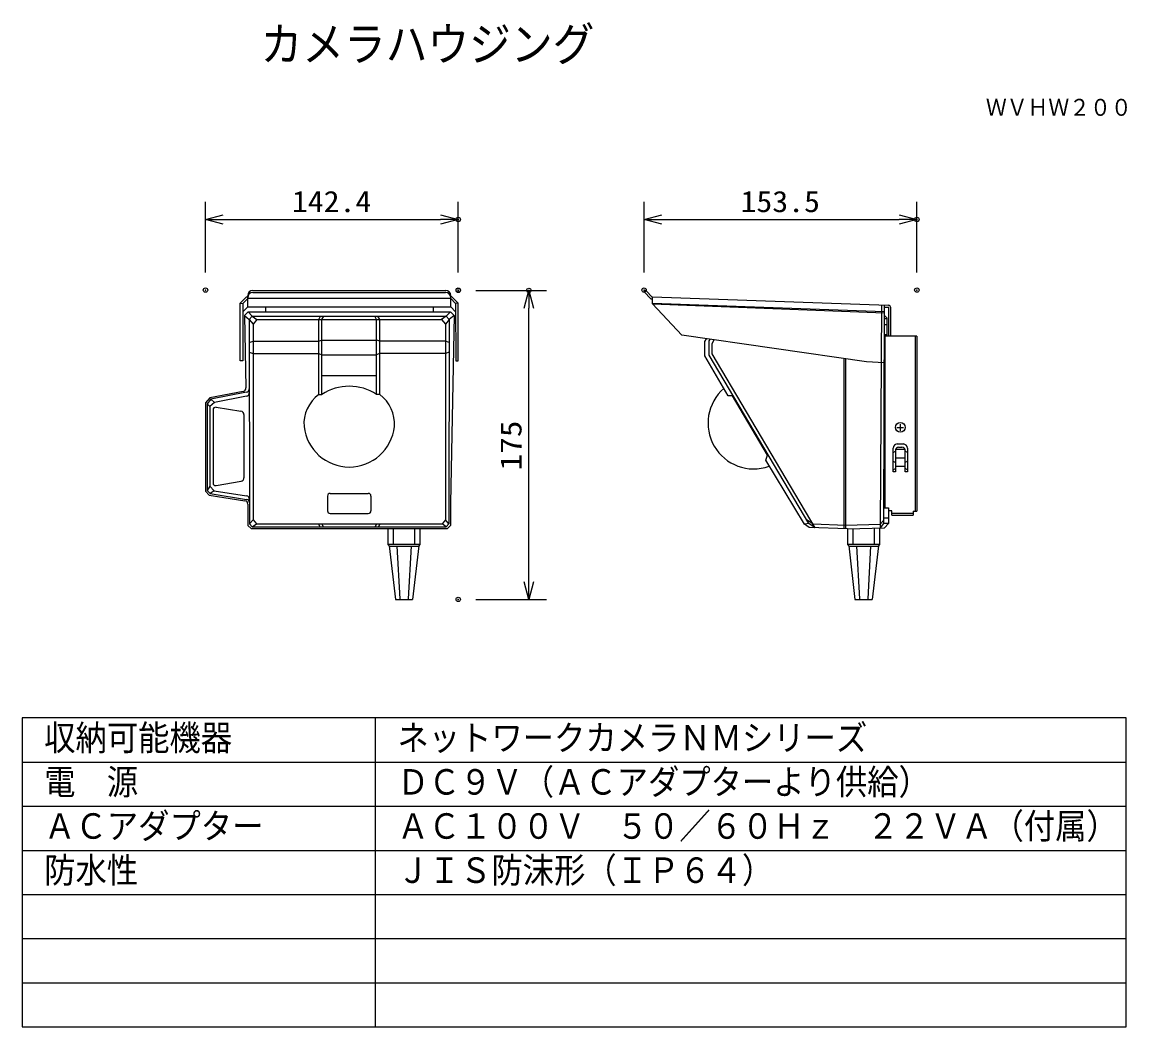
# Model space of a CAD drawing. Units: millimetres on the paper. Extents: x -127 to -2, y -192 to -78.
import ezdxf
from ezdxf.enums import TextEntityAlignment as Align

# ---------------------------------------------------------------- set-up
doc = ezdxf.new("R2010")
doc.units = ezdxf.units.MM
doc.header["$PDMODE"] = 32
doc.header["$PDSIZE"] = 0.5
for name, color, linetype in [('0-0_MOJI1', 2, 'Continuous'), ('0-1_TOUROKU', 1, 'Continuous'), ('0-2_GAIKEI', 1, 'Continuous'), ('0-3_WAKU', 7, 'Continuous'), ('0-4_DEFPOINTS', 7, 'Continuous')]:
    doc.layers.add(name, color=color, linetype=linetype)
doc.styles.add('ＭＳ ゴシック', font='')
doc.styles.get('ＭＳ ゴシック').set_extended_font_data('MS Gothic')

# ---------------------------------------------------------------- blocks, each defined once
blk = doc.blocks.new('_OPEN30')
at = {"layer": '0-3_WAKU'}
blk.add_line((0, 0), (-1, 0), dxfattribs=at)
blk.add_lwpolyline([(-1, 0.2679), (0, 0), (-1, -0.2679)], dxfattribs=at)

msp = doc.modelspace()

# ---------------------------------------------------------------- linework, layer by layer
at = {"layer": '0-2_GAIKEI', "color": 3}
for p, q in [((-106.233, -106.138), (-106.233, -98.138)), ((-77.617, -106.138), (-77.617, -98.138)), ((-104.233, -100.138), (-79.617, -100.138)), ((-75.617, -108.178), (-67.617, -108.178)), ((-69.617, -141.178), (-69.617, -110.178)), ((-75.617, -143.178), (-67.617, -143.178))]:
    msp.add_line(p, q, dxfattribs=at)
at = {"layer": '0-2_GAIKEI', "color": 7}
for p, q in [((-101.455, -110.045), (-101.455, -108.778)), ((-100.855, -108.178), (-79.023, -108.178)), ((-78.46, -110.045), (-78.46, -108.778)), ((-56.382, -108.178), (-56.569, -108.345)), ((-56.569, -108.345), (-55.821, -109.134)), ((-55.634, -108.967), (-56.382, -108.178)), ((-102.297, -109.619), (-101.585, -108.899)), ((-102.297, -109.619), (-102.002, -109.655)), ((-102.297, -116.153), (-102.297, -109.619)), ((-102.002, -109.655), (-102.015, -116.153)), ((-102.002, -109.655), (-101.455, -109.112)), ((-101.455, -110.045), (-102.002, -110.605)), ((-101.585, -108.899), (-101.455, -108.899)), ((-101.455, -110.045), (-78.482, -110.045)), ((-99.457, -110.045), (-99.457, -110.602)), ((-80.457, -110.045), (-80.457, -110.602)), ((-77.912, -109.655), (-78.46, -109.112)), ((-78.46, -110.045), (-77.912, -110.605)), ((-55.821, -109.134), (-55.634, -109.134)), ((-55.634, -108.905), (-28.928, -109.855)), ((-55.634, -109.715), (-55.634, -108.905)), ((-55.634, -109.632), (-29.346, -110.567)), ((-52.312, -113.247), (-55.634, -109.715)), ((-29.431, -134.59), (-29.344, -109.84)), ((-101.823, -111.019), (-101.406, -110.602)), ((-101.823, -111.019), (-101.653, -119.223)), ((-101.406, -110.602), (-78.515, -110.602)), ((-78.091, -111.019), (-78.509, -110.602)), ((-78.091, -111.019), (-78.477, -132.29)), ((-28.639, -113.356), (-28.639, -110.155)), ((-31.402, -116.278), (-52.312, -113.247)), ((-49.696, -113.973), (-49.49, -113.656)), ((-49.198, -113.89), (-49.094, -113.731)), ((-25.682, -113.356), (-29.259, -113.356)), ((-25.682, -113.356), (-25.682, -133.173)), ((-49.696, -115.593), (-49.696, -113.973)), ((-49.198, -115.51), (-49.198, -113.89)), ((-102.015, -116.153), (-102.297, -116.153)), ((-47.056, -120.109), (-49.696, -115.593)), ((-37.922, -134.59), (-49.198, -115.51)), ((-29.367, -116.365), (-31.402, -116.278)), ((-101.978, -119.624), (-105.745, -120.34)), ((-93.408, -119.975), (-93.055, -119.975)), ((-86.506, -119.975), (-86.862, -119.975)), ((-105.745, -120.34), (-106.233, -120.899)), ((-106.233, -120.899), (-106.233, -130.901)), ((-46.553, -120.127), (-47.056, -120.109)), ((-42.792, -127.403), (-42.577, -126.837)), ((-38.42, -134.673), (-42.792, -127.403)), ((-106.233, -130.901), (-105.808, -131.358)), ((-92.118, -131.167), (-87.797, -131.167)), ((-105.808, -131.358), (-101.774, -132.001)), ((-101.437, -132.396), (-101.437, -134.792)), ((-92.418, -131.467), (-92.418, -133.151)), ((-87.497, -131.467), (-87.497, -133.151)), ((-78.477, -132.29), (-78.477, -134.792)), ((-92.118, -133.451), (-87.797, -133.451)), ((-29.435, -132.809), (-28.91, -132.809)), ((-28.91, -132.809), (-28.91, -134.59)), ((-28.512, -133.156), (-28.91, -133.156)), ((-28.512, -133.64), (-28.512, -133.156)), ((-28.512, -133.64), (-26.114, -133.64)), ((-26.114, -133.173), (-26.114, -133.64)), ((-26.114, -133.173), (-25.682, -133.173)), ((-101.437, -134.792), (-101.067, -135.163)), ((-78.477, -134.792), (-78.848, -135.163)), ((-37.86, -135.047), (-38.42, -134.673)), ((-37.21, -135.062), (-37.922, -134.59)), ((-33.541, -135.193), (-37.86, -135.047)), ((-33.541, -135.193), (-29.346, -135.068)), ((-28.91, -134.59), (-29.431, -134.59)), ((-28.91, -134.59), (-29.346, -135.068)), ((-101.067, -135.163), (-78.848, -135.163)), ((-85.587, -135.176), (-85.587, -136.949)), ((-81.945, -135.176), (-81.945, -136.949)), ((-33.541, -135.176), (-33.541, -136.949)), ((-29.898, -135.176), (-29.898, -136.949)), ((-85.587, -136.928), (-81.945, -136.928)), ((-85.587, -136.949), (-85.442, -137.094)), ((-85.442, -137.094), (-84.736, -143.178)), ((-82.091, -137.094), (-82.797, -143.178)), ((-81.945, -136.949), (-82.091, -137.094)), ((-33.541, -136.928), (-29.898, -136.928)), ((-33.541, -136.949), (-33.395, -137.094)), ((-33.395, -137.094), (-32.689, -143.178)), ((-30.044, -137.094), (-30.75, -143.178)), ((-29.898, -136.949), (-30.044, -137.094)), ((-84.736, -143.178), (-82.797, -143.178)), ((-32.689, -143.178), (-30.75, -143.178))]:
    msp.add_line(p, q, dxfattribs=at)
at = {"layer": '0-2_GAIKEI'}
for p, q in [((-100.855, -108.408), (-79.055, -108.408)), ((-101.455, -109.066), (-78.481, -109.066)), ((-55.634, -109.715), (-29.347, -110.733)), ((-29.81, -135.068), (-29.658, -109.829)), ((-101.823, -111.019), (-101.291, -111.486)), ((-101.406, -110.602), (-100.931, -111.077)), ((-101.291, -111.486), (-100.931, -111.077)), ((-100.931, -111.077), (-78.99, -111.077)), ((-100.931, -111.077), (-100.423, -111.486)), ((-93.408, -111.486), (-93.196, -111.077)), ((-93.052, -111.486), (-92.839, -111.077)), ((-86.862, -111.486), (-87.075, -111.077)), ((-86.506, -111.486), (-86.718, -111.077)), ((-78.509, -110.602), (-78.984, -111.077)), ((-28.873, -110.116), (-29.345, -110.116)), ((-29.042, -111.317), (-29.304, -111.046)), ((-29.042, -113.36), (-29.042, -111.317)), ((-28.873, -113.351), (-28.873, -110.116)), ((-101.291, -111.486), (-101.242, -134.625)), ((-101.291, -111.486), (-100.849, -112.01)), ((-100.423, -111.486), (-100.849, -112.01)), ((-100.849, -112.01), (-100.841, -134.171)), ((-100.423, -111.486), (-79.497, -111.486)), ((-93.408, -119.975), (-93.408, -111.486)), ((-93.052, -119.975), (-93.052, -111.486)), ((-86.862, -119.975), (-86.862, -111.486)), ((-86.506, -119.975), (-86.506, -111.486)), ((-79.065, -112.01), (-79.073, -134.171)), ((-78.623, -111.486), (-79.065, -112.01)), ((-78.623, -111.486), (-78.673, -134.625)), ((-29.338, -112.027), (-29.05, -112.027)), ((-29.321, -111.342), (-29.05, -111.342)), ((-93.459, -113.926), (-93.044, -113.828)), ((-93.044, -113.828), (-86.839, -113.828)), ((-86.455, -113.926), (-86.87, -113.828)), ((-48.844, -114.181), (-48.637, -113.766)), ((-29.355, -113.182), (-29.042, -113.182)), ((-29.259, -132.809), (-29.259, -113.356)), ((-25.868, -113.356), (-25.868, -133.173)), ((-101.285, -114.077), (-100.848, -113.926)), ((-100.848, -113.926), (-93.459, -113.926)), ((-79.066, -113.926), (-86.455, -113.926)), ((-78.629, -114.077), (-79.066, -113.926)), ((-48.844, -115.365), (-48.844, -114.181)), ((-101.283, -115.186), (-100.848, -115.336)), ((-100.848, -115.336), (-93.432, -115.336)), ((-93.432, -115.336), (-93.016, -115.462)), ((-93.016, -115.462), (-86.867, -115.462)), ((-86.482, -115.336), (-86.898, -115.462)), ((-79.067, -115.336), (-86.482, -115.336)), ((-78.631, -115.186), (-79.066, -115.336)), ((-37.21, -135.062), (-48.844, -115.365)), ((-33.908, -135.163), (-33.908, -115.932)), ((-33.714, -135.163), (-33.714, -115.96)), ((-93.052, -117.803), (-86.862, -117.803)), ((-101.6, -119.72), (-105.61, -120.483)), ((-105.61, -120.483), (-106.055, -121.013)), ((-106.055, -121.013), (-106.055, -130.825)), ((-106.055, -121.013), (-105.735, -121.345)), ((-105.735, -121.345), (-105.735, -130.347)), ((-101.599, -120.168), (-105.226, -120.856)), ((-42.577, -126.837), (-46.553, -120.127)), ((-105.379, -121.717), (-105.379, -129.986)), ((-105.033, -121.42), (-102.215, -121.855)), ((-101.876, -122.25), (-101.876, -129.397)), ((-27.937, -123.695), (-27.178, -123.695)), ((-27.557, -123.316), (-27.557, -124.075)), ((-28.376, -128.738), (-28.376, -126.04)), ((-28.118, -126.243), (-28.118, -128.738)), ((-28.084, -126.149), (-27.036, -126.149)), ((-27.914, -125.566), (-27.205, -125.566)), ((-27.752, -125.945), (-27.368, -125.945)), ((-27.002, -128.738), (-27.002, -126.243)), ((-26.744, -126.04), (-26.744, -128.738)), ((-28.376, -126.557), (-28.118, -126.401)), ((-28.376, -127.53), (-28.118, -127.686)), ((-28.113, -127.138), (-26.988, -127.138)), ((-26.744, -126.557), (-27.002, -126.401)), ((-26.744, -127.53), (-27.002, -127.686)), ((-28.376, -128.496), (-28.118, -128.339)), ((-28.118, -128.738), (-28.376, -128.738)), ((-28.113, -128.101), (-26.988, -128.101)), ((-26.744, -128.496), (-27.002, -128.339)), ((-26.744, -128.738), (-27.002, -128.738)), ((-105.027, -130.282), (-102.207, -129.791)), ((-105.735, -130.347), (-106.055, -130.825)), ((-106.055, -130.825), (-105.704, -131.199)), ((-105.735, -130.347), (-105.257, -130.886)), ((-105.257, -130.886), (-105.704, -131.199)), ((-105.704, -131.199), (-101.585, -131.848)), ((-105.257, -130.886), (-101.587, -131.452)), ((-28.512, -133.404), (-26.114, -133.404)), ((-101.242, -134.625), (-100.843, -134.168)), ((-100.947, -134.973), (-78.967, -134.973)), ((-100.841, -134.171), (-100.472, -134.615)), ((-100.472, -134.615), (-79.44, -134.618)), ((-93.439, -134.615), (-93.282, -134.973)), ((-93.052, -134.615), (-92.904, -134.973)), ((-86.862, -134.615), (-87.01, -134.973)), ((-86.475, -134.615), (-86.632, -134.973)), ((-79.073, -134.171), (-79.442, -134.615)), ((-78.967, -134.973), (-79.44, -134.618)), ((-78.673, -134.625), (-79.071, -134.168)), ((-78.673, -134.625), (-78.967, -134.973)), ((-37.922, -134.59), (-38.42, -134.673)), ((-37.467, -134.601), (-38.162, -134.15)), ((-37.467, -134.601), (-33.714, -134.763)), ((-33.714, -134.763), (-29.821, -134.656)), ((-29.821, -134.656), (-29.428, -134.221)), ((-29.81, -135.068), (-29.431, -134.59)), ((-29.431, -133.927), (-28.91, -133.927)), ((-84.964, -135.176), (-84.964, -136.928)), ((-82.568, -135.176), (-82.568, -136.928)), ((-32.918, -135.176), (-32.918, -136.928)), ((-30.521, -135.176), (-30.521, -136.928)), ((-85.434, -137.136), (-82.091, -137.136)), ((-84.57, -137.156), (-84.237, -143.117)), ((-82.963, -137.156), (-83.295, -143.117)), ((-33.387, -137.136), (-30.044, -137.136)), ((-32.523, -137.156), (-32.191, -143.117)), ((-30.916, -137.156), (-31.248, -143.117))]:
    msp.add_line(p, q, dxfattribs=at)
at = {"layer": '0-2_GAIKEI', "color": 7}
msp.add_lwpolyline([(-77.617, -109.619), (-78.329, -108.899), (-78.46, -108.899)], dxfattribs=at)
msp.add_lwpolyline([(-77.912, -109.655), (-77.899, -116.153), (-77.617, -116.153), (-77.617, -109.619)], close=True, dxfattribs=at)
at = {"layer": '0-2_GAIKEI'}
for points in [[(-78.984, -111.077), (-79.491, -111.486), (-79.065, -112.01)], [(-78.091, -111.019), (-78.623, -111.486), (-78.984, -111.077)], [(-105.61, -120.483), (-105.226, -120.856), (-105.735, -121.345)], [(-101.242, -134.625), (-100.947, -134.973), (-100.474, -134.618)]]:
    msp.add_lwpolyline(points, dxfattribs=at)
msp.add_circle((-27.558, -123.695), 0.553, dxfattribs=at)
at = {"layer": '0-2_GAIKEI', "color": 7}
for centre, radius, start, end in [((-100.855, -108.778), 0.6, 90, 180), ((-79.06, -108.778), 0.6, 360, 90), ((-28.939, -110.155), 0.3, 0, 87.9632), ((-102.053, -119.231), 0.4, 280.76169, 1.18712), ((-90.963, -123.295), 4.123, 126.37906, 184.36189), ((-89.957, -124.597), 5.564, 56.16665, 123.83335), ((-88.951, -123.295), 4.123, 355.63811, 53.62094), ((-44.151, -123.214), 5.181, 130.77347, 289.45732), ((-89.958, -123.035), 5.148, 186.39377, 353.60623), ((-92.118, -131.467), 0.3, 90, 180), ((-87.797, -131.467), 0.3, 0, 90), ((-101.837, -132.396), 0.4, 0, 80.94051), ((-92.118, -133.151), 0.3, 180, 270), ((-87.797, -133.151), 0.3, 270, 360)]:
    msp.add_arc(centre, radius, start, end, dxfattribs=at)
at = {"layer": '0-2_GAIKEI'}
for centre, radius, start, end in [((-100.855, -109.008), 0.6, 90, 180), ((-79.06, -109.008), 0.6, 360, 90), ((-101.674, -119.327), 0.4, 280.76169, 0.1219), ((-101.673, -119.775), 0.4, 280.75039, 0.1219), ((-105.079, -121.717), 0.3, 81.23243, 180), ((-102.276, -122.25), 0.4, 0, 81.23243), ((-27.837, -126.103), 0.543, 98.24384, 173.34879), ((-27.748, -126.323), 0.378, 90.52663, 167.83239), ((-27.371, -126.323), 0.378, 12.16761, 89.47337), ((-27.283, -126.103), 0.543, 6.65121, 81.75616), ((-105.079, -129.986), 0.3, 180, 279.87234), ((-102.276, -129.397), 0.4, 279.87234, 360), ((-101.648, -131.848), 0.4, 0.1219, 81.23556), ((-101.647, -132.243), 0.4, 0.1219, 81.05634)]:
    msp.add_arc(centre, radius, start, end, dxfattribs=at)
at = {"layer": '0-3_WAKU', "color": 3}
for p, q in [((-56.569, -106.138), (-56.569, -98.138)), ((-25.682, -106.138), (-25.682, -98.138)), ((-54.569, -100.138), (-27.682, -100.138))]:
    msp.add_line(p, q, dxfattribs=at)
at = {"layer": '0-3_WAKU', "color": 4}
for p, q in [((-2, -156.607), (-127, -156.607)), ((-127, -156.607), (-127, -191.607)), ((-87, -191.607), (-87, -156.607)), ((-2, -191.607), (-2, -156.607)), ((-127, -191.607), (-2, -191.607))]:
    msp.add_line(p, q, dxfattribs=at)
at = {"layer": '0-3_WAKU', "color": 1}
for p, q in [((-127, -161.607), (-2, -161.607)), ((-127, -166.607), (-2, -166.607)), ((-127, -171.607), (-2, -171.607)), ((-127, -176.607), (-2, -176.607)), ((-127, -181.607), (-2, -181.607)), ((-127, -186.607), (-2, -186.607))]:
    msp.add_line(p, q, dxfattribs=at)
at = {"layer": '0-3_WAKU'}
for p in [(-77.617, -100.138), (-106.233, -108.138), (-77.617, -108.138), (-77.617, -108.178), (-69.617, -108.178), (-77.617, -143.178)]:
    msp.add_point(p, dxfattribs=at)
at = {"layer": '0-4_DEFPOINTS'}
for p in [(-25.682, -100.138), (-56.569, -108.138), (-25.682, -108.138)]:
    msp.add_point(p, dxfattribs=at)

# ---------------------------------------------------------------- block references
at = {"layer": '0-2_GAIKEI', "xscale": 2, "yscale": 2}
for p, rotation in [((-106.233, -100.138), 180), ((-69.617, -108.178), 90), ((-69.617, -143.178), 270)]:
    msp.add_blockref('_OPEN30', p, dxfattribs=dict(at, rotation=rotation))
msp.add_blockref('_OPEN30', (-77.617, -100.138), dxfattribs=at)
at = {"layer": '0-3_WAKU', "xscale": 2, "yscale": 2, "rotation": 180}
msp.add_blockref('_OPEN30', (-56.569, -100.138), dxfattribs=at)
at = {"layer": '0-3_WAKU', "xscale": 2, "yscale": 2}
msp.add_blockref('_OPEN30', (-25.682, -100.138), dxfattribs=at)

# ---------------------------------------------------------------- texts
at = {"layer": '0-0_MOJI1', "style": 'ＭＳ ゴシック', "width": 0.9}
for s, height, p in [('カメラハウジング', 3.849, (-100, -83.347)), ('収納可能機器', 2.889, (-124.5, -161.162)), ('ネットワークカメラＮＭシリーズ', 2.889, (-84.5, -161.162)), ('電\u3000源', 2.889, (-124.5, -166.162)), ('ＤＣ９Ｖ（ＡＣアダプターより供給）', 2.889, (-84.5, -166.162)), ('ＡＣアダプター', 2.889, (-124.5, -171.162)), ('ＡＣ１００Ｖ\u3000５０／６０Ｈｚ\u3000２２ＶＡ（付属）', 2.889, (-84.5, -171.162)), ('防水性', 2.889, (-124.5, -176.162)), ('ＪＩＳ防沫形（ＩＰ６４）', 2.889, (-84.5, -176.162))]:
    msp.add_text(s, height=height, dxfattribs=at).set_placement(p, align=Align.BOTTOM_LEFT)
at = {"layer": '0-1_TOUROKU', "style": 'ＭＳ ゴシック', "width": 0.9}
msp.add_text('ＷＶＨＷ２００', height=1.921, dxfattribs=at).set_placement((-17.867, -88.977), align=Align.BOTTOM_LEFT)
at = {"layer": '0-2_GAIKEI', "color": 3, "style": 'ＭＳ ゴシック', "width": 1.1}
msp.add_text('142.4', height=2.405, dxfattribs=at).set_placement((-96.453, -100.029), align=Align.BOTTOM_LEFT)
at = {"layer": '0-2_GAIKEI', "color": 3, "style": 'ＭＳ ゴシック', "width": 1.15}
msp.add_text('175', height=2.405, rotation=90, dxfattribs=at).set_placement((-69.727, -128.566), align=Align.BOTTOM_LEFT)
at = {"layer": '0-3_WAKU', "color": 3, "style": 'ＭＳ ゴシック', "width": 1.1}
msp.add_text('153.5', height=2.405, dxfattribs=at).set_placement((-45.653, -100.029), align=Align.BOTTOM_LEFT)

doc.saveas('drawing.dxf')
